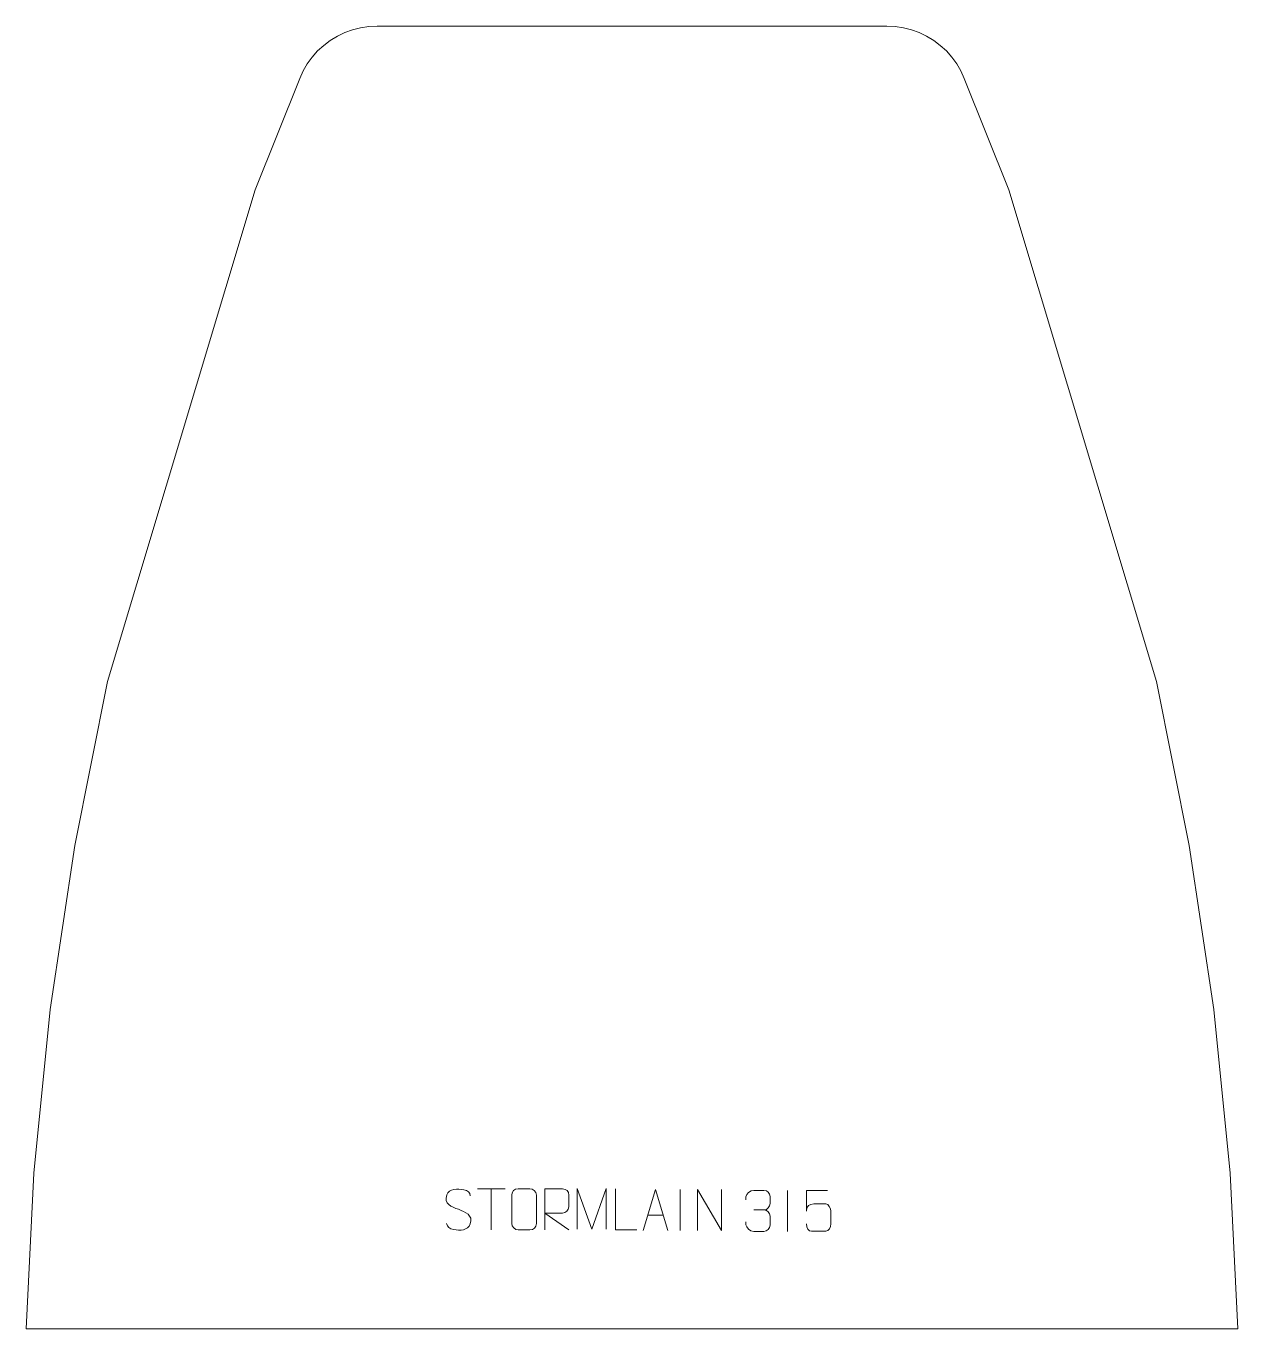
# Model space of a CAD drawing. Header units: millimetres. Extents: x -370 to 369, y 489 to 1284.
import ezdxf

# ---------------------------------------------------------------- set-up
doc = ezdxf.new("R2010")
doc.units = ezdxf.units.MM
doc.header["$MEASUREMENT"] = 0
doc.layers.add('layer 1', color=7, linetype='Continuous')

msp = doc.modelspace()

# ---------------------------------------------------------------- linework, layer by layer
at = {"layer": 'layer 1', "color": 242, "lineweight": 9}
msp.add_open_spline([(-155.9404, 1284.4194), (-155.9404, 1284.4194), (155.2606, 1284.4194), (155.2606, 1284.4194), (155.2606, 1284.4194), (155.2606, 1284.4194), (160.2911, 1284.1703), (160.2911, 1284.1703), (160.2911, 1284.1703), (160.2911, 1284.1703), (165.2738, 1283.4238), (165.2738, 1283.4238), (165.2738, 1283.4238), (165.2738, 1283.4238), (170.157, 1282.1862), (170.157, 1282.1862), (170.157, 1282.1862), (170.157, 1282.1862), (174.8941, 1280.473), (174.8941, 1280.473), (174.8941, 1280.473), (174.8941, 1280.473), (179.439, 1278.2976), (179.439, 1278.2976), (179.439, 1278.2976), (179.439, 1278.2976), (183.7455, 1275.6841), (183.7455, 1275.6841), (183.7455, 1275.6841), (183.7455, 1275.6841), (187.7714, 1272.6565), (187.7714, 1272.6565), (187.7714, 1272.6565), (187.7714, 1272.6565), (191.4788, 1269.2447), (191.4788, 1269.2447), (191.4788, 1269.2447), (191.4788, 1269.2447), (194.8289, 1265.4831), (194.8289, 1265.4831), (194.8289, 1265.4831), (194.8289, 1265.4831), (197.7911, 1261.4068), (197.7911, 1261.4068), (197.7911, 1261.4068), (197.7911, 1261.4068), (200.3351, 1257.0586), (200.3351, 1257.0586), (200.3351, 1257.0586), (200.3351, 1257.0586), (202.4348, 1252.4802), (202.4348, 1252.4802), (202.4348, 1252.4802), (202.4348, 1252.4802), (229.6596, 1184.4196), (229.6596, 1184.4196), (229.6596, 1184.4196), (229.6596, 1184.4196), (319.6601, 884.4202), (319.6601, 884.4202), (319.6601, 884.4202), (319.6601, 884.4202), (339.6601, 784.4189), (339.6601, 784.4189), (339.6601, 784.4189), (339.6601, 784.4189), (354.6596, 684.4191), (354.6596, 684.4191), (354.6596, 684.4191), (354.6596, 684.4191), (364.6593, 584.4193), (364.6593, 584.4193), (364.6593, 584.4193), (364.6593, 584.4193), (369.409, 489.4201), (369.409, 489.4201), (369.409, 489.4201), (369.409, 489.4201), (-370.0898, 489.4201), (-370.0898, 489.4201), (-370.0898, 489.4201), (-370.0898, 489.4201), (-365.3401, 584.4193), (-365.3401, 584.4193), (-365.3401, 584.4193), (-365.3401, 584.4193), (-355.3395, 684.4191), (-355.3395, 684.4191), (-355.3395, 684.4191), (-355.3395, 684.4191), (-340.3399, 784.4189), (-340.3399, 784.4189), (-340.3399, 784.4189), (-340.3399, 784.4189), (-320.3399, 884.4202), (-320.3399, 884.4202), (-320.3399, 884.4202), (-320.3399, 884.4202), (-230.3395, 1184.4196), (-230.3395, 1184.4196), (-230.3395, 1184.4196), (-230.3395, 1184.4196), (-203.116, 1252.4802), (-203.116, 1252.4802), (-203.116, 1252.4802), (-203.116, 1252.4802), (-201.0148, 1257.0586), (-201.0148, 1257.0586), (-201.0148, 1257.0586), (-201.0148, 1257.0586), (-198.4719, 1261.4068), (-198.4719, 1261.4068), (-198.4719, 1261.4068), (-198.4719, 1261.4068), (-195.5097, 1265.4831), (-195.5097, 1265.4831), (-195.5097, 1265.4831), (-195.5097, 1265.4831), (-192.1585, 1269.2447), (-192.1585, 1269.2447), (-192.1585, 1269.2447), (-192.1585, 1269.2447), (-188.4526, 1272.6565), (-188.4526, 1272.6565), (-188.4526, 1272.6565), (-188.4526, 1272.6565), (-184.4252, 1275.6841), (-184.4252, 1275.6841), (-184.4252, 1275.6841), (-184.4252, 1275.6841), (-180.1187, 1278.2976), (-180.1187, 1278.2976), (-180.1187, 1278.2976), (-180.1187, 1278.2976), (-175.5753, 1280.473), (-175.5753, 1280.473), (-175.5753, 1280.473), (-175.5753, 1280.473), (-170.8381, 1282.1862), (-170.8381, 1282.1862), (-170.8381, 1282.1862), (-170.8381, 1282.1862), (-165.9537, 1283.4238), (-165.9537, 1283.4238), (-165.9537, 1283.4238), (-165.9537, 1283.4238), (-160.9723, 1284.1703), (-160.9723, 1284.1703), (-160.9723, 1284.1703), (-160.9723, 1284.1703), (-155.9404, 1284.4194), (-155.9404, 1284.4194)], degree=3, knots=[0, 0, 0, 0, 0.02564103, 0.02564103, 0.02564103, 0.02564103, 0.05128205, 0.05128205, 0.05128205, 0.05128205, 0.07692308, 0.07692308, 0.07692308, 0.07692308, 0.1025641, 0.1025641, 0.1025641, 0.1025641, 0.12820513, 0.12820513, 0.12820513, 0.12820513, 0.15384615, 0.15384615, 0.15384615, 0.15384615, 0.17948718, 0.17948718, 0.17948718, 0.17948718, 0.20512821, 0.20512821, 0.20512821, 0.20512821, 0.23076923, 0.23076923, 0.23076923, 0.23076923, 0.25641026, 0.25641026, 0.25641026, 0.25641026, 0.28205128, 0.28205128, 0.28205128, 0.28205128, 0.30769231, 0.30769231, 0.30769231, 0.30769231, 0.33333333, 0.33333333, 0.33333333, 0.33333333, 0.35897436, 0.35897436, 0.35897436, 0.35897436, 0.38461538, 0.38461538, 0.38461538, 0.38461538, 0.41025641, 0.41025641, 0.41025641, 0.41025641, 0.43589744, 0.43589744, 0.43589744, 0.43589744, 0.46153846, 0.46153846, 0.46153846, 0.46153846, 0.48717949, 0.48717949, 0.48717949, 0.48717949, 0.51282051, 0.51282051, 0.51282051, 0.51282051, 0.53846154, 0.53846154, 0.53846154, 0.53846154, 0.56410256, 0.56410256, 0.56410256, 0.56410256, 0.58974359, 0.58974359, 0.58974359, 0.58974359, 0.61538462, 0.61538462, 0.61538462, 0.61538462, 0.64102564, 0.64102564, 0.64102564, 0.64102564, 0.66666667, 0.66666667, 0.66666667, 0.66666667, 0.69230769, 0.69230769, 0.69230769, 0.69230769, 0.71794872, 0.71794872, 0.71794872, 0.71794872, 0.74358974, 0.74358974, 0.74358974, 0.74358974, 0.76923077, 0.76923077, 0.76923077, 0.76923077, 0.79487179, 0.79487179, 0.79487179, 0.79487179, 0.82051282, 0.82051282, 0.82051282, 0.82051282, 0.84615385, 0.84615385, 0.84615385, 0.84615385, 0.87179487, 0.87179487, 0.87179487, 0.87179487, 0.8974359, 0.8974359, 0.8974359, 0.8974359, 0.92307692, 0.92307692, 0.92307692, 0.92307692, 0.94871795, 0.94871795, 0.94871795, 0.94871795, 1, 1, 1, 1], dxfattribs=at)
at = {"layer": 'layer 1', "color": 250, "lineweight": 9}
for points, knots in [([(-106.2079, 562.4159), (-110.4562, 563.8863), (-115.3643, 565.6821), (-113.3592, 571.2024), (-113.3592, 571.2024), (-111.8557, 575.3423), (-106.6421, 574.9538), (-103.0385, 574.3527), (-103.0385, 574.3527), (-100.1779, 573.8755), (-99.3132, 572.6623), (-99.0026, 570.5782)], [0, 0, 0, 0, 0.25, 0.25, 0.25, 0.25, 0.5, 0.5, 0.5, 0.5, 1, 1, 1, 1]), ([(-69.7886, 574.9151), (-67.4225, 574.9151), (-65.056, 574.9151), (-62.6895, 574.9151), (-62.6895, 574.9151), (-60.709, 574.9507), (-58.683, 573.4564), (-58.6559, 571.0143), (-58.6559, 571.0143), (-58.6563, 565.2569), (-58.6563, 559.4991), (-58.6559, 553.7409), (-58.6559, 553.7409), (-58.798, 551.4133), (-60.5044, 549.931), (-62.6895, 549.9202), (-62.6895, 549.9202), (-65.0619, 549.9206), (-67.4343, 549.9206), (-69.8063, 549.9202), (-69.8063, 549.9202), (-71.7648, 549.8146), (-73.7712, 551.7025), (-73.7598, 553.7235), (-73.7598, 553.7235), (-73.7594, 559.5041), (-73.7594, 565.2844), (-73.7598, 571.0642), (-73.7598, 571.0642), (-73.7555, 573.2062), (-71.9784, 574.9287), (-69.7886, 574.9151)], [0, 0, 0, 0, 0.11111111, 0.11111111, 0.11111111, 0.11111111, 0.22222222, 0.22222222, 0.22222222, 0.22222222, 0.33333333, 0.33333333, 0.33333333, 0.33333333, 0.44444444, 0.44444444, 0.44444444, 0.44444444, 0.55555556, 0.55555556, 0.55555556, 0.55555556, 0.66666667, 0.66666667, 0.66666667, 0.66666667, 0.77777778, 0.77777778, 0.77777778, 0.77777778, 1, 1, 1, 1]), ([(-53.5399, 549.9391), (-53.5399, 549.9391), (-53.5399, 574.8926), (-53.5399, 574.8926), (-53.5399, 574.8926), (-49.9451, 574.8926), (-46.3496, 574.8926), (-42.7544, 574.8926), (-42.7544, 574.8926), (-40.4291, 574.8549), (-38.8718, 573.3649), (-38.8759, 570.9985), (-38.8759, 570.9985), (-38.8763, 568.963), (-38.8763, 565.9036), (-38.8759, 563.8676), (-38.8759, 563.8676), (-38.8824, 561.9921), (-40.6947, 560.0503), (-42.7042, 560.0312), (-42.7042, 560.0312), (-42.7042, 560.0312), (-53.5399, 560.0312), (-53.5399, 560.0312), (-53.5399, 560.0312), (-53.5399, 560.0312), (-38.8852, 549.9391), (-38.8852, 549.9391)], [0, 0, 0, 0, 0.125, 0.125, 0.125, 0.125, 0.25, 0.25, 0.25, 0.25, 0.375, 0.375, 0.375, 0.375, 0.5, 0.5, 0.5, 0.5, 0.625, 0.625, 0.625, 0.625, 0.75, 0.75, 0.75, 0.75, 1, 1, 1, 1]), ([(-33.8406, 550.2003), (-33.8406, 550.2003), (-33.8406, 575.1582), (-33.8406, 575.1582), (-33.8406, 575.1582), (-33.8406, 575.1582), (-24.9155, 550.2003), (-24.9155, 550.2003), (-24.9155, 550.2003), (-24.9155, 550.2003), (-16.1556, 575.1577), (-16.1556, 575.1577), (-16.1556, 575.1577), (-16.1556, 575.1577), (-16.1556, 550.2003), (-16.1556, 550.2003)], [0, 0, 0, 0, 0.2, 0.2, 0.2, 0.2, 0.4, 0.4, 0.4, 0.4, 0.6, 0.6, 0.6, 0.6, 1, 1, 1, 1]), ([(2.5732, 549.939), (2.5732, 549.939), (-10.3759, 549.939), (-10.3759, 549.939), (-10.3759, 549.939), (-10.3759, 549.939), (-10.3759, 574.8926), (-10.3759, 574.8926)], [0, 0, 0, 0, 0.33333333, 0.33333333, 0.33333333, 0.33333333, 1, 1, 1, 1]), ([(6.5575, 549.5349), (6.5575, 549.5349), (13.9285, 574.4884), (13.9285, 574.4884), (13.9285, 574.4884), (13.9285, 574.4884), (21.4984, 549.5349), (21.4984, 549.5349)], [0, 0, 0, 0, 0.33333333, 0.33333333, 0.33333333, 0.33333333, 1, 1, 1, 1]), ([(39.7005, 549.5349), (39.7005, 549.5349), (39.7005, 574.4884), (39.7005, 574.4884), (39.7005, 574.4884), (39.7005, 574.4884), (54.3553, 549.5349), (54.3553, 549.5349), (54.3553, 549.5349), (54.3553, 549.5349), (54.3553, 574.4884), (54.3553, 574.4884)], [0, 0, 0, 0, 0.25, 0.25, 0.25, 0.25, 0.5, 0.5, 0.5, 0.5, 1, 1, 1, 1]), ([(69.22, 568.2568), (69.22, 568.2568), (69.22, 570.114), (69.22, 570.114), (69.22, 570.114), (69.2057, 571.8559), (71.8702, 573.974), (73.9293, 573.9513), (73.9293, 573.9513), (75.9934, 573.9513), (78.0574, 573.9513), (80.1211, 573.9513), (80.1211, 573.9513), (82.3156, 573.9601), (83.9139, 572.1133), (83.9583, 570.2012), (83.9583, 570.2012), (83.9579, 568.7661), (83.9579, 567.331), (83.9583, 565.8955), (83.9583, 565.8955), (83.9097, 564.242), (82.3071, 562.012), (80.1088, 562.022), (80.1088, 562.022), (82.3125, 562.0108), (83.9205, 560.2076), (83.9745, 558.1481), (83.9745, 558.1481), (83.9741, 556.3634), (83.9741, 554.5787), (83.9745, 552.7936), (83.9745, 552.7936), (83.9846, 550.7322), (81.9297, 548.9691), (80.1088, 548.9772), (80.1088, 548.9772), (78.0435, 548.9775), (75.9783, 548.9775), (73.9127, 548.9772), (73.9127, 548.9772), (71.7441, 548.9887), (69.2131, 551.3889), (69.1945, 552.8507), (69.1945, 552.8507), (69.1945, 552.8507), (69.1945, 554.7593), (69.1945, 554.7593)], [0, 0, 0, 0, 0.07692308, 0.07692308, 0.07692308, 0.07692308, 0.15384615, 0.15384615, 0.15384615, 0.15384615, 0.23076923, 0.23076923, 0.23076923, 0.23076923, 0.30769231, 0.30769231, 0.30769231, 0.30769231, 0.38461538, 0.38461538, 0.38461538, 0.38461538, 0.46153846, 0.46153846, 0.46153846, 0.46153846, 0.53846154, 0.53846154, 0.53846154, 0.53846154, 0.61538462, 0.61538462, 0.61538462, 0.61538462, 0.69230769, 0.69230769, 0.69230769, 0.69230769, 0.76923077, 0.76923077, 0.76923077, 0.76923077, 0.84615385, 0.84615385, 0.84615385, 0.84615385, 1, 1, 1, 1]), ([(118.9786, 573.9191), (118.9786, 573.9191), (106.1269, 573.9191), (106.1269, 573.9191), (106.1269, 573.9191), (106.1272, 569.6885), (106.1272, 565.4576), (106.1269, 561.2264), (106.1269, 561.2264), (106.1266, 564.5365), (107.7576, 565.6083), (110.5696, 565.6688), (110.5696, 565.6688), (113.0092, 565.6691), (115.4487, 565.6691), (117.8879, 565.6688), (117.8879, 565.6688), (119.5377, 565.6756), (121.0126, 563.2951), (121.0411, 561.2264), (121.0411, 561.2264), (121.0408, 558.6391), (121.0408, 556.0515), (121.0411, 553.4638), (121.0411, 553.4638), (121.0873, 551.5044), (119.5879, 549.0681), (117.962, 549.0096), (117.962, 549.0096), (116.0055, 549.0099), (111.1105, 549.0099), (109.1535, 549.0096), (109.1535, 549.0096), (107.308, 549.0008), (106.2009, 550.9656), (106.1801, 553.5167)], [0, 0, 0, 0, 0.1, 0.1, 0.1, 0.1, 0.2, 0.2, 0.2, 0.2, 0.3, 0.3, 0.3, 0.3, 0.4, 0.4, 0.4, 0.4, 0.5, 0.5, 0.5, 0.5, 0.6, 0.6, 0.6, 0.6, 0.7, 0.7, 0.7, 0.7, 0.8, 0.8, 0.8, 0.8, 1, 1, 1, 1]), ([(-106.2079, 562.4158), (-102.1893, 560.7691), (-97.1598, 558.8808), (-98.9938, 553.5205), (-98.9938, 553.5205), (-100.4536, 549.2541), (-105.3644, 549.5108), (-109.0905, 550.0655), (-109.0905, 550.0655), (-111.8405, 550.4753), (-113.0614, 551.6888), (-113.4394, 553.801)], [0, 0, 0, 0, 0.25, 0.25, 0.25, 0.25, 0.5, 0.5, 0.5, 0.5, 1, 1, 1, 1])]:
    msp.add_open_spline(points, degree=3, knots=knots, dxfattribs=at)
for points in [[(-94.7015, 574.8691), (-94.7015, 574.8691), (-77.7143, 574.8691), (-77.7143, 574.8691)], [(-86.2077, 549.9391), (-86.2077, 549.9391), (-86.2077, 574.8926), (-86.2077, 574.8926)], [(29.0279, 574.4987), (29.0279, 574.4987), (29.0279, 549.5246), (29.0279, 549.5246)], [(94.5845, 573.9514), (94.5845, 573.9514), (94.5845, 548.9773), (94.5845, 548.9773)], [(9.2801, 558.7843), (9.2801, 558.7843), (18.7758, 558.7843), (18.7758, 558.7843)], [(73.9297, 562.0116), (73.9297, 562.0116), (80.1261, 562.0116), (80.1261, 562.0116)]]:
    msp.add_open_spline(points, degree=3, dxfattribs=at)

doc.saveas('drawing.dxf')
